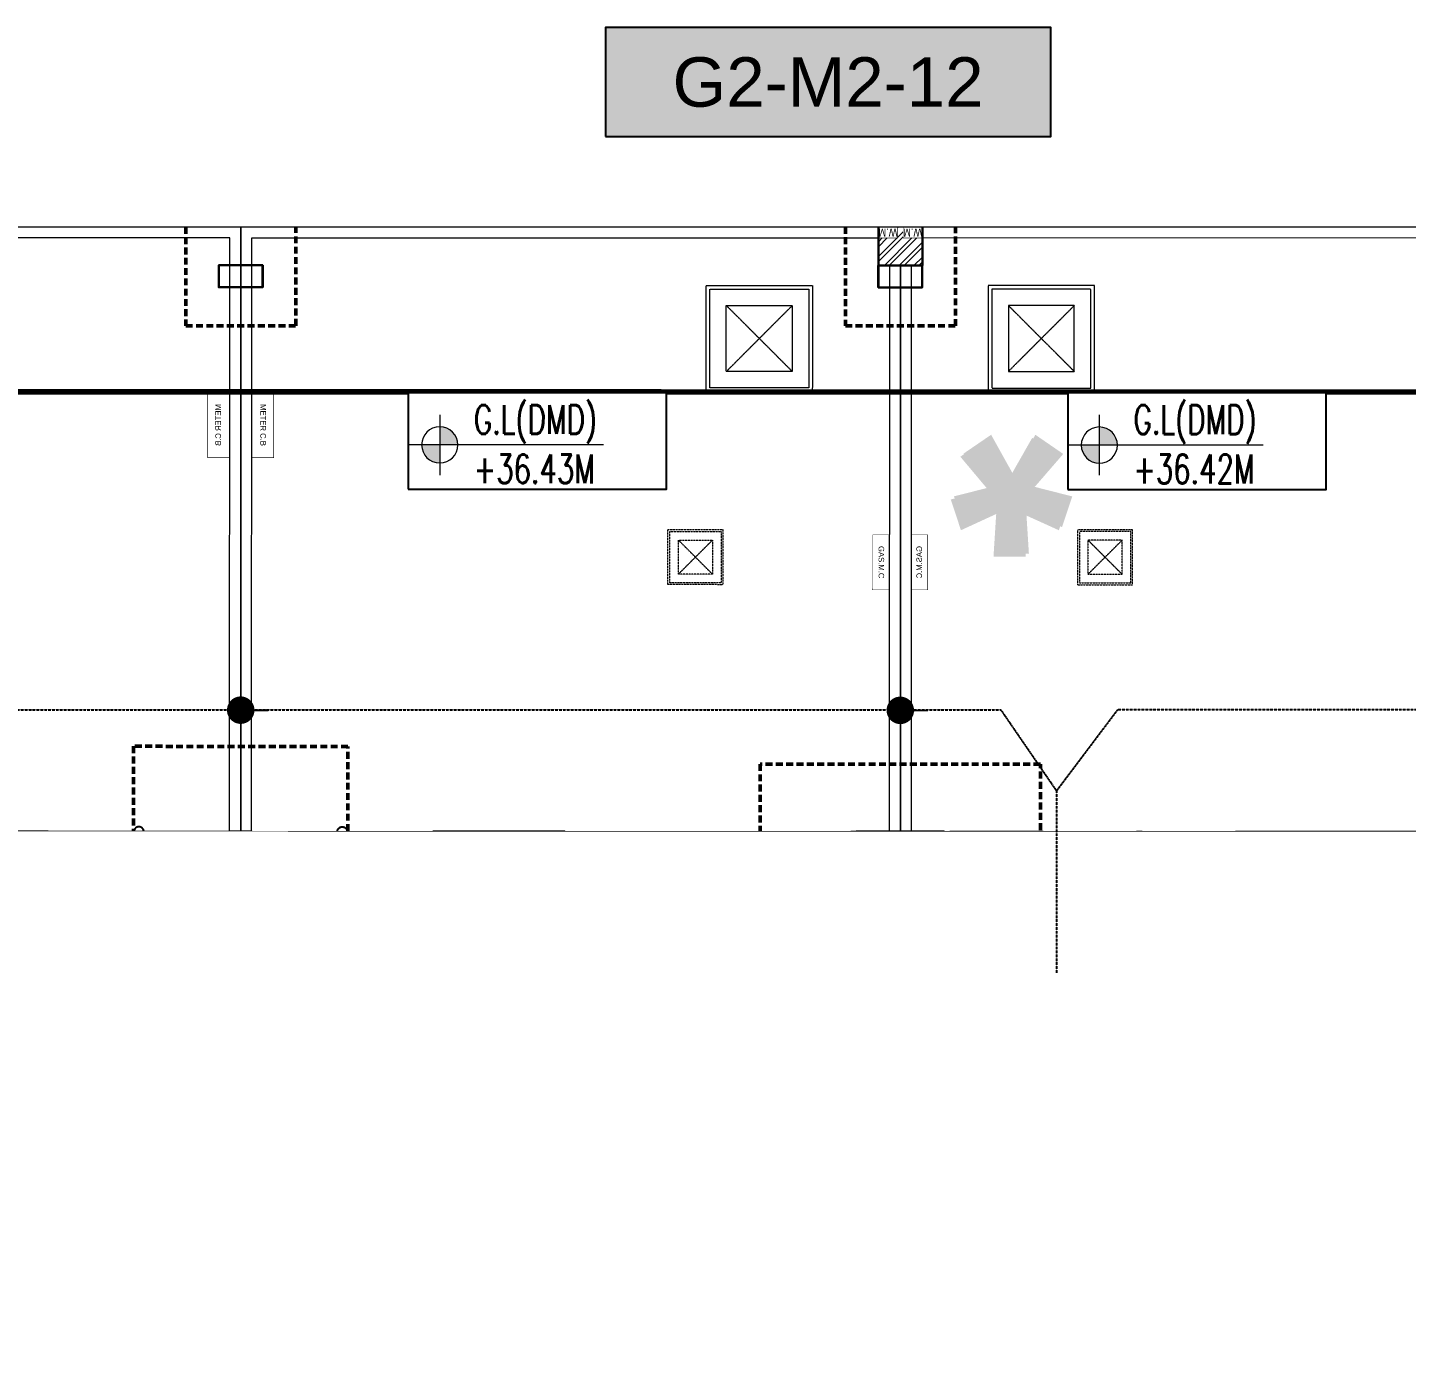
# Model space of a CAD drawing. Header units: centimetres. Extents: x -6122352 to 6876996, y -1694241 to 2592194.
# Drawn here: x 189850 to 202392, y -28466 to -16370 of the extents above; entities that cross this region are included whole.
import ezdxf
from ezdxf.enums import TextEntityAlignment as Align
from ezdxf.xclip import XClip

# ---------------------------------------------------------------- set-up
doc = ezdxf.new("R2010")
doc.units = ezdxf.units.CM
doc.header["$MEASUREMENT"] = 0
doc.header["$XCLIPFRAME"] = 2
for name, pattern in [('23585-XR-AR-END-SETTING OUT PLAN$0$HIDDEN', [0.375, 0.25, -0.125]), ('DASHED2', [0.375, 0.25, -0.125]), ('XR-AR-END-SETTING OUT PLAN$0$23261-XR-AR-SI-GF$0$HIDDEN', [0.375, 0.25, -0.125]), ('XR-AR-MID-SETTING OUT FOR MASTER$0$23585-XR-AR-MID-GROUND FLOOR$0$23261-XR-AR-SI-GF$0$HIDDEN', [0.375, 0.25, -0.125]), ('XR-AR-MID-SETTING OUT FOR MASTER$0$23585-XR-AR-MID-GROUND FLOOR$0$945-4P-1-101-GROUND FLOOR PLAN$0$XR-MIDDLE-GROUND FLOOR PLAN$0$HIDDEN', [9.524999999999999, 6.35, -3.175]), ('XR-AR-MID-SETTING OUT FOR MASTER$0$23585-XR-AR-MID-GROUND FLOOR$0$945-4P-1-101-GROUND FLOOR PLAN$0$XR-MIDDLE-GROUND FLOOR PLAN$0$HIDDEN2', [0.1875, 0.125, -0.0625])]:
    doc.linetypes.add(name, pattern=pattern)
doc.layers.add('08-Compound Wall-4', color=7, linetype='Continuous', lineweight=25, true_color=0xff4405)
for name, color, linetype, lineweight in [('23585-XR-AR-102-6P-GF$0$A-FLOR-XREF', 7, 'Continuous', 9), ('23585-XR-AR-DAMAC PLOT LIMITS$0$1-Mid units', 41, 'Continuous', 5), ('23585-XR-AR-END-SETTING OUT PLAN$0$A-FLOR-UNDR', 8, '23585-XR-AR-END-SETTING OUT PLAN$0$HIDDEN', 5), ('23585-XR-AR-MID-ANNO-GF$0$945-4P-1-101-GROUND FLOOR PLAN$0$XR-MIDDLE-GROUND FLOOR PLAN$0$XR-MIDDLE-GROUND FLOOR PLAN$0$-DR-RW', 6, 'Continuous', 5), ('23585-XR-AR-MID-ANNO-GF$0$945-4P-1-101-GROUND FLOOR PLAN$0$XR-MIDDLE-GROUND FLOOR PLAN$0$XR-MIDDLE-GROUND FLOOR PLAN$0$S-ANNO-TXT', 3, 'Continuous', 25), ('23585-XR-AR-WATER METER$0$A-WALL', 7, 'Continuous', 30), ('23585-XR-AR-WATER METER$0$A-WALL-PATT', 8, 'Continuous', 5), ('23585-XR-AR-WATER METER$0$XR-END-GROUND FLOOR PLAN$0$XR-END-GROUND FLOOR PLAN$0$A-FLOR-PATT_EXT', 8, 'Continuous', 5), ('23585-XR-AR-WATER METER$0$XR-END-GROUND FLOOR PLAN$0$XR-MIDDLE TYPE 2-GROUND FLOOR PLAN$0$XR-MIDDLE-GROUND FLOOR PLAN$0$-DR-RW', 6, 'Continuous', 5), ('23585-XR-AR-WATER METER$0$XR-END-GROUND FLOOR PLAN$0$XR-MIDDLE TYPE 2-GROUND FLOOR PLAN$0$XR-MIDDLE-GROUND FLOOR PLAN$0$S-ANNO-TXT', 3, 'Continuous', 25), ('@ Foundations', 4, 'DASHED2', 50), ('A-ANNO-TEXT', 3, 'Continuous', 25), ('XR-AR-MID-SETTING OUT FOR MASTER$0$23585-XR-AR-MID-GROUND FLOOR$0$$A-GLAZ-WNDO', 232, 'Continuous', 9), ('XR-AR-MID-SETTING OUT FOR MASTER$0$23585-XR-AR-MID-GROUND FLOOR$0$$A-WALL', 1, 'Continuous', 5), ('XR-AR-MID-SETTING OUT FOR MASTER$0$23585-XR-AR-MID-GROUND FLOOR$0$A-DOOR', 31, 'Continuous', 5), ('XR-AR-MID-SETTING OUT FOR MASTER$0$23585-XR-AR-MID-GROUND FLOOR$0$A-DOOR-FULL', 1, 'Continuous', 9), ('XR-AR-MID-SETTING OUT FOR MASTER$0$23585-XR-AR-MID-GROUND FLOOR$0$A-FLOR-OVHD', 9, 'XR-AR-MID-SETTING OUT FOR MASTER$0$23585-XR-AR-MID-GROUND FLOOR$0$23261-XR-AR-SI-GF$0$HIDDEN', 15), ('XR-AR-MID-SETTING OUT FOR MASTER$0$23585-XR-AR-MID-GROUND FLOOR$0$A-FLOR-PATT', 8, 'Continuous', 5), ('XR-AR-MID-SETTING OUT FOR MASTER$0$23585-XR-AR-MID-GROUND FLOOR$0$A-GLAZ-SILL', 8, 'Continuous', 5), ('XR-AR-MID-SETTING OUT FOR MASTER$0$23585-XR-AR-MID-GROUND FLOOR$0$A-GLAZ-WNDO', 232, 'Continuous', 9), ('XR-AR-MID-SETTING OUT FOR MASTER$0$23585-XR-AR-MID-GROUND FLOOR$0$A-WALL', 7, 'Continuous', 30), ('XR-AR-MID-SETTING OUT FOR MASTER$0$23585-XR-AR-MID-GROUND FLOOR$0$A-WALL-FNSH', 9, 'Continuous', 5), ('XR-AR-MID-SETTING OUT FOR MASTER$0$23585-XR-AR-MID-GROUND FLOOR$0$S-COLS', 51, 'Continuous', 40), ('XREF1$0$36-TAGLVL', 23, 'Continuous', 9)]:
    doc.layers.add(name, color=color, linetype=linetype, lineweight=lineweight)
for name, color, linetype in [('23585-XR-AR-BOUNDARY WALLS AND SETBACKS$0$setback', 7, 'XR-AR-END-SETTING OUT PLAN$0$23261-XR-AR-SI-GF$0$HIDDEN'), ('23585-XR-AR-MID-ANNO-GF$0$945-4P-1-101-GROUND FLOOR PLAN$0$XR-MIDDLE-GROUND FLOOR PLAN$0$XR-MIDDLE-GROUND FLOOR PLAN$0$-LPG-CABINET', 6, 'Continuous'), ('@MI-MEP', 7, 'Continuous'), ('@MI-REF LAYER', 7, 'Continuous'), ('B_TH_4', 7, 'Continuous'), ('PANEL-TAGS', 7, 'Continuous'), ('XR-AR-MID-SETTING OUT FOR MASTER$0$23585-XR-AR-MID-GROUND FLOOR$0$A-Flor-Strs', 1, 'Continuous'), ('XR-AR-MID-SETTING OUT FOR MASTER$0$23585-XR-AR-MID-GROUND FLOOR$0$GS-HATCH-FLOOR TILE', 251, 'Continuous'), ('XREF1$0$S-LEVELS', 2, 'Continuous'), ('XREF1$0$TYPICAL NEW PROFILE', 3, 'Continuous')]:
    doc.layers.add(name, color=color, linetype=linetype)
doc.styles.add('23585-XR-AR-MALDIVE-1$0$Arial', font='arialbd.ttf')
doc.styles.add('23585-XR-AR-MID-ANNO-GF$0$SDC-TEXT', font='arial.ttf')
doc.styles.add('23585-XR-AR-WATER METER$0$XR-END-GROUND FLOOR PLAN$0$XR-MIDDLE TYPE 2-GROUND FLOOR PLAN$0$XR-MIDDLE-GROUND FLOOR PLAN$0$Arial_1', font='arial.ttf', dxfattribs={"height": 0.00295059880239521})
doc.styles.add('Arial', font='arialbd.ttf')
doc.styles.add('PANELTAG_STYLE', font='arial.ttf')
doc.styles.add('XREF1$0$DLT_TEXT', font='romans.shx', dxfattribs={"width": 0.7})

# ---------------------------------------------------------------- blocks, each defined once
blk = doc.blocks.new('23585-XR-AR-BOUNDARY WALLS AND SETBACKS')
at = {"layer": '23585-XR-AR-BOUNDARY WALLS AND SETBACKS$0$setback', "ltscale": 40, "const_width": 0.05}
blk.add_lwpolyline([(496566.5175064926, 2769029.690835418), (496552.1402773515, 2769042.864586073), (496547.9178448582, 2769038.256346177), (496543.8642242033, 2769033.832523635), (496539.8108491079, 2769029.408750815), (496535.7574491076, 2769024.984950815), (496531.7040491079, 2769020.561150815), (496527.549074058, 2769016.02653201), (496541.9264526076, 2769002.852942238), (496546.0814402089, 2769007.387440306), (496550.1348017803, 2769011.811198366), (496554.1882017829, 2769016.234998366), (496558.2418515895, 2769020.658852724), (496562.2952017803, 2769025.082598366), (496566.5175064926, 2769029.690835418)], dxfattribs=at)
blk = doc.blocks.new('A$C9d9485f6')
at = {"layer": 'A-ANNO-TEXT', "rotation": 312.4881850805905}
blk.add_blockref('23585-XR-AR-BOUNDARY WALLS AND SETBACKS', (-2377088.534775567, -1504219.252137818), dxfattribs=at)
blk = doc.blocks.new('23585-XR-AR-DAMAC PLOT LIMITS')
at = {"layer": '23585-XR-AR-DAMAC PLOT LIMITS$0$1-Mid units', "color": 251, "true_color": 0x636466}
for points in [[(496556.4001000002, 2769014.2083), (496538.7049000002, 2769030.4221), (496542.7582999999, 2769034.845899999), (496560.4537000004, 2769018.632099999)], [(496552.3466999996, 2769009.784499999), (496534.6514999997, 2769025.998299999), (496538.7049000002, 2769030.4221), (496556.4001000002, 2769014.2083)], [(496548.2933, 2769005.3607), (496530.5981000001, 2769021.5745), (496534.6514999997, 2769025.998299999), (496552.3466999996, 2769009.784499999)]]:
    blk.add_lwpolyline(points, close=True, dxfattribs=at)
blk = doc.blocks.new('A$Cf093b529')
at = {"layer": 'A-ANNO-TEXT'}
blk.add_blockref('23585-XR-AR-DAMAC PLOT LIMITS', (-495391.9901121984, -2768603.441896566), dxfattribs=at)
blk = doc.blocks.new('XR-AR-MID-SETTING OUT FOR MASTER$0$23585-XR-AR-MID-GROUND FLOOR$0$945-4P-1-101-GROUND FLOOR PLAN$0$XR-MIDDLE-CAR PARK HATCH')
at = {"layer": 'XR-AR-MID-SETTING OUT FOR MASTER$0$23585-XR-AR-MID-GROUND FLOOR$0$A-FLOR-PATT'}
blk.add_lwpolyline([(9250.002853021142, 100.0129149327577), (9249.99679574091, 5500.000000009181), (15050.00005108526, 5502.664669244065), (15050.00005108526, 100.450321876061)], close=True, dxfattribs=at)
blk = doc.blocks.new('*U773')
for points in [[(91, -5.684341886080801e-14), (41, -5.684341886080801e-14), (41, 1021), (91, 1021)], [(0, 0), (38, -5.684341886080801e-14), (38, -50), (50, -50), (50, -122.2246979483663), (0, -122.2246979483663)], [(1100, 2.842170943040401e-14), (1062, -2.842170943040401e-14), (1062, -49.99999999999997), (1050, -49.99999999999997), (1050, -122.2246979483662), (1100, -122.2246979483662)]]:
    blk.add_lwpolyline(points, close=True)
at = {"color": 8, "linetype": 'XR-AR-MID-SETTING OUT FOR MASTER$0$23585-XR-AR-MID-GROUND FLOOR$0$945-4P-1-101-GROUND FLOOR PLAN$0$XR-MIDDLE-GROUND FLOOR PLAN$0$HIDDEN2'}
blk.add_arc((41, -5.684341886080801e-14), 1021, 1.594950045944486e-15, 90, dxfattribs=at)
at = {"layer": 'XR-AR-MID-SETTING OUT FOR MASTER$0$23585-XR-AR-MID-GROUND FLOOR$0$A-GLAZ-SILL', "linetype": 'XR-AR-MID-SETTING OUT FOR MASTER$0$23585-XR-AR-MID-GROUND FLOOR$0$945-4P-1-101-GROUND FLOOR PLAN$0$XR-MIDDLE-GROUND FLOOR PLAN$0$HIDDEN2', "ltscale": 3}
blk.add_lwpolyline([(0, 0), (1100, 0), (1100, -122.2246979483662), (0, -122.2246979483662)], close=True, dxfattribs=at)
blk = doc.blocks.new('*U27')
for points in [[(91, -5.684341886080801e-14), (41, -5.684341886080801e-14), (41, 1021), (91, 1021)], [(0, 0), (38, -5.684341886080801e-14), (38, -50), (50, -50), (50, -249.9999019090924), (0, -249.9999019090924)], [(1100, 2.842170943040401e-14), (1062, -2.842170943040401e-14), (1062, -49.99999999999997), (1050, -49.99999999999997), (1050, -249.9999019090924), (1100, -249.9999019090924)]]:
    blk.add_lwpolyline(points, close=True)
at = {"color": 8, "linetype": 'XR-AR-MID-SETTING OUT FOR MASTER$0$23585-XR-AR-MID-GROUND FLOOR$0$945-4P-1-101-GROUND FLOOR PLAN$0$XR-MIDDLE-GROUND FLOOR PLAN$0$HIDDEN2'}
blk.add_arc((41, -5.684341886080801e-14), 1021, 1.594950045944486e-15, 90, dxfattribs=at)
at = {"layer": 'XR-AR-MID-SETTING OUT FOR MASTER$0$23585-XR-AR-MID-GROUND FLOOR$0$A-GLAZ-SILL', "linetype": 'XR-AR-MID-SETTING OUT FOR MASTER$0$23585-XR-AR-MID-GROUND FLOOR$0$945-4P-1-101-GROUND FLOOR PLAN$0$XR-MIDDLE-GROUND FLOOR PLAN$0$HIDDEN2', "ltscale": 3}
blk.add_lwpolyline([(0, 0), (1100, 0), (1100, -249.9999019090924), (0, -249.9999019090924)], close=True, dxfattribs=at)
blk = doc.blocks.new('XR-AR-MID-SETTING OUT FOR MASTER$0$23585-XR-AR-MID-GROUND FLOOR$0$945-4P-1-101-GROUND FLOOR PLAN$0$XR-MIDDLE-GROUND FLOOR PLAN$0$A$C70344426')
at = {"layer": 'XR-AR-MID-SETTING OUT FOR MASTER$0$23585-XR-AR-MID-GROUND FLOOR$0$A-GLAZ-SILL'}
blk.add_line((0.2499999770719823, 2.649999396845162), (0.2499999770722034, -6.03154830969288e-07), dxfattribs=at)
at = {"layer": 'XR-AR-MID-SETTING OUT FOR MASTER$0$23585-XR-AR-MID-GROUND FLOOR$0$A-GLAZ-WNDO'}
for p, q in [((-2.292779743839901e-08, 2.649999396845162), (-2.292779743839901e-08, 2.599999396845165)), ((-2.292779743839901e-08, 2.649999396845162), (0.2499999770719823, 2.649999396845162)), ((0.14999997707221, 2.599999396845165), (0.14999997707221, 2.649999396845162)), ((-2.292779743839901e-08, 2.599999396845165), (0.14999997707221, 2.599999396845165)), ((0.14999997707221, 2.599999396845165), (0.1499999770722091, -6.031548327456449e-07)), ((-2.29277832275443e-08, 1.799999396845166), (-2.29277832275443e-08, 1.749999396845167)), ((0.14999997707221, 1.799999396845166), (-2.29277832275443e-08, 1.799999396845166)), ((0.14999997707221, 1.749999396845167), (0.14999997707221, 1.799999396845166)), ((-2.29277832275443e-08, 1.749999396845167), (0.14999997707221, 1.749999396845167)), ((-2.29277832275443e-08, 0.8999993968451641), (-2.292778233936588e-08, 0.8499993968451669)), ((0.14999997707221, 0.8999993968451641), (-2.29277832275443e-08, 0.8999993968451641)), ((0.14999997707221, 0.8499993968451669), (0.14999997707221, 0.8999993968451641)), ((-2.292778233936588e-08, 0.8499993968451669), (0.14999997707221, 0.8499993968451669)), ((-2.292778233936588e-08, 0.8499993968451669), (-2.292778233936588e-08, 0.04999939684516619)), ((0.1499999770722091, 0.04999939684516619), (-2.292778233936588e-08, 0.04999939684516619)), ((-2.29278782626352e-08, -6.031548451801427e-07), (-2.29278782626352e-08, 0.04999939684515198)), ((0.1499999770722091, -6.03154830969288e-07), (0.1499999770722091, 0.04999939684516619)), ((0.2499999770722034, -6.03154830969288e-07), (-2.292778233936588e-08, -6.03154830969288e-07))]:
    blk.add_line(p, q, dxfattribs=at)
blk.add_lwpolyline([(0.04999997707220061, 1.799999396845166), (0.04999997707219972, 2.599999396845165), (-2.292779743839901e-08, 2.599999396845165), (-2.292779566204217e-08, 0.8999993968451641), (0.0499999770722015, 0.8999993968451641), (0.04999997707220061, 1.749999396845167)], dxfattribs=at)
blk.add_lwpolyline([(-2.292779566204217e-08, 0.8499993968451669), (-2.292779655022059e-08, 0.04999939684516619), (0.04999997707220061, 0.04999939684516619), (0.0499999770722015, 0.8499993968451669)], close=True, dxfattribs=at)
blk = doc.blocks.new('*U28')
for points in [[(0, 69.99999979828543), (38, 69.99999979828549), (38, 119.9999997982854), (50, 119.9999997982854), (50, 179.9999998655237), (0, 179.9999998655237)], [(1100, 69.9999997982854), (1062, 69.99999979828546), (1062, 119.9999997982854), (1050, 119.9999997982854), (1050, 179.9999998655236), (1100, 179.9999998655236)], [(91, 69.99999979828549), (41, 69.99999979828549), (41, -951.0000002017147), (91, -951.0000002017147)]]:
    blk.add_lwpolyline(points, close=True)
at = {"color": 8, "linetype": 'XR-AR-MID-SETTING OUT FOR MASTER$0$23585-XR-AR-MID-GROUND FLOOR$0$945-4P-1-101-GROUND FLOOR PLAN$0$XR-MIDDLE-GROUND FLOOR PLAN$0$HIDDEN2'}
blk.add_arc((41, 69.99999979828549), 1021, 270, 0, dxfattribs=at)
at = {"layer": 'XR-AR-MID-SETTING OUT FOR MASTER$0$23585-XR-AR-MID-GROUND FLOOR$0$A-GLAZ-SILL', "linetype": 'XR-AR-MID-SETTING OUT FOR MASTER$0$23585-XR-AR-MID-GROUND FLOOR$0$945-4P-1-101-GROUND FLOOR PLAN$0$XR-MIDDLE-GROUND FLOOR PLAN$0$HIDDEN2', "ltscale": 3}
blk.add_lwpolyline([(0, 69.99999979828543), (1100, 69.99999979828543), (1100, 179.9999998655236), (0, 179.9999998655236)], close=True, dxfattribs=at)
blk = doc.blocks.new('XR-AR-MID-SETTING OUT FOR MASTER$0$23585-XR-AR-MID-GROUND FLOOR$0$945-4P-1-101-GROUND FLOOR PLAN$0$XR-MIDDLE-GROUND FLOOR PLAN$0$A$C2DB306E2')
at = {"layer": 'XR-AR-MID-SETTING OUT FOR MASTER$0$23585-XR-AR-MID-GROUND FLOOR$0$A-DOOR-FULL'}
for p, q in [((0.1500002073711251, 1.24999990754791), (0.05000020737113076, 1.24999990754791)), ((0.05000020737113076, 1.24999990754791), (0.05000020737113076, 1.199999907547909)), ((0.05000020737113076, 1.199999907547909), (0.1500002073711251, 1.199999907547909)), ((0.1500002073711251, 1.199999907547909), (0.1500002073711251, 1.24999990754791)), ((2.073711318217875e-07, 0.7999999075479082), (2.073711318217875e-07, -9.245209264818754e-08)), ((2.073711318217875e-07, 0.7999999075479082), (0.04000020737113097, 0.7999999075479082)), ((0.04000020737113097, 0.7999999075479082), (0.04000020737113452, -9.245209264818754e-08)), ((0.05000020737113253, 0.3499999075479089), (0.05000020737113253, 0.3999999075479096)), ((0.05000020737113253, 0.3999999075479096), (0.1500002073711322, 0.399999907547908)), ((0.1500002073711322, 0.399999907547908), (0.1500002073711322, 0.3499999075479073)), ((0.1500002073711322, 0.3499999075479073), (0.05000020737113253, 0.3499999075479089)), ((2.073711318217875e-07, -9.245209264818754e-08), (0.04000020737113452, -9.245209264818754e-08))]:
    blk.add_line(p, q, dxfattribs=at)
at = {"layer": 'XR-AR-MID-SETTING OUT FOR MASTER$0$23585-XR-AR-MID-GROUND FLOOR$0$A-GLAZ-SILL', "linetype": 'XR-AR-MID-SETTING OUT FOR MASTER$0$23585-XR-AR-MID-GROUND FLOOR$0$945-4P-1-101-GROUND FLOOR PLAN$0$XR-MIDDLE-GROUND FLOOR PLAN$0$HIDDEN2', "ltscale": 3}
for p, q in [((0.05000020737113076, 1.199999907547909), (0.05000020737113431, 0.399999907547908)), ((0.1500002073711251, 1.199999907547909), (0.1500002073711304, 0.3999999075479083))]:
    blk.add_line(p, q, dxfattribs=at)
blk = doc.blocks.new('XR-AR-MID-SETTING OUT FOR MASTER$0$23585-XR-AR-MID-GROUND FLOOR$0$945-4P-1-101-GROUND FLOOR PLAN$0$XR-MIDDLE-GROUND FLOOR PLAN$0$WRFWF')
at = {"layer": 'XR-AR-MID-SETTING OUT FOR MASTER$0$23585-XR-AR-MID-GROUND FLOOR$0$A-FLOR-OVHD', "linetype": 'XR-AR-MID-SETTING OUT FOR MASTER$0$23585-XR-AR-MID-GROUND FLOOR$0$945-4P-1-101-GROUND FLOOR PLAN$0$XR-MIDDLE-GROUND FLOOR PLAN$0$HIDDEN', "ltscale": 0.1}
for p, q in [((9250.00889430586, 14089.9999996908), (9250.008894346622, 9909.449274283641)), ((10350.00889432596, 14089.44927426482), (9250.008894305867, 14089.44927426484)), ((10350.00889432159, 13809.44927426483), (9250.008894308598, 13809.44927426484)), ((10350.00889431722, 13529.44927426483), (9250.008894311328, 13529.44927426484)), ((10350.00889431286, 13249.44927426483), (9250.008894314058, 13249.44927426484)), ((10350.00889431286, 12969.44927426484), (9250.008894314054, 12969.44927426485)), ((10350.00889431285, 12689.44927426484), (9250.00889431405, 12689.44927426486)), ((10350.00889431285, 12409.44927426485), (9250.008894314047, 12409.44927426486)), ((10350.00889431284, 12129.44927426485), (9250.008894314044, 12129.44927426487)), ((10350.00889431284, 11849.44927426486), (9250.00889431404, 11849.44927426487)), ((10350.00889431284, 11569.44927426486), (9250.008894314036, 11569.44927426488)), ((10350.00889431283, 11289.44927426487), (9250.00889431403, 11289.44927426488)), ((10350.00889431283, 11009.44927426487), (9250.008894314027, 11009.44927426489)), ((10350.00889432794, 11009.4492742833), (10350.00889432794, 9909.449274272882)), ((10350.00889432794, 9909.449274272882), (9250.008894346622, 9909.449274283641))]:
    blk.add_line(p, q, dxfattribs=at)
blk.add_lwpolyline([(10350.00889430916, 14369.99999969173), (10350.00889431698, 11009.4492742833)], dxfattribs=at)
blk = doc.blocks.new('*U26')
at = {"color": 0, "linetype": 'ByBlock'}
blk.add_line((0, 300.373844656252), (0, 0), dxfattribs=at)
at = {"color": 0, "linetype": 'ByBlock', "const_width": 15.00000006679886}
blk.add_lwpolyline([(194.8557167125982, 187.8738441410269), (0, 300.373844656252), (-194.8557167125982, 187.8738441410269)], dxfattribs=at)
blk.add_circle((0, 0), 45.00000020605512)
blk = doc.blocks.new('XR-AR-MID-SETTING OUT FOR MASTER$0$23585-XR-AR-MID-GROUND FLOOR$0$A$C08698786')
at = {"layer": 'XR-AR-MID-SETTING OUT FOR MASTER$0$23585-XR-AR-MID-GROUND FLOOR$0$S-COLS', "color": 252, "lineweight": 30}
for points in [[(5900.001027584076, 11147.2902572155), (5900.001027584076, 9747.290257692337), (6100.001027584076, 9747.290257453918), (6100.001027584076, 11147.29025769234)], [(-100.029412984848, 9156.81441116333), (-100.029412984848, 7756.814410686493), (99.97058701515198, 7756.81441116333), (99.97058701515198, 9156.814410686493)], [(-99.99135446548462, 6699.998335123062), (-99.99135446548462, 5499.998335123062), (100.0086455345154, 5499.998334884644), (100.0086455345154, 6699.998334646225)], [(5900.001601219177, 6500), (5900.001601219177, 5499.999999523163), (6100.001601219177, 5500), (6100.001601219177, 6499.999999523163)], [(-200.1009931564331, 549.9997375011444), (199.8990068435669, 549.9997372627258), (199.8990068435669, 349.999737739563), (-200.1009931564331, 349.9997375011444)], [(5799.899006843567, 549.9997372627258), (6199.899006605148, 549.9997370243073), (6199.899006843567, 349.9997375011444), (5799.899006843567, 349.9997372627258)]]:
    blk.add_lwpolyline(points, close=True, dxfattribs=at)
blk = doc.blocks.new('23585-XR-AR-END-SETTING OUT PLAN$0$MH-800')
at = {"ltscale": 5}
for p, q in [((-294.2866479934596, -650.7456844130211), (305.7133520064239, -50.74568441302017)), ((-294.2866479934596, -50.74568441302108), (305.7133520064239, -650.7456844130202))]:
    blk.add_line(p, q, dxfattribs=at)
for points in [[(-476.9225677270265, 131.8902353205449), (-476.9225677270265, -833.381604146587), (488.3492717399907, -833.381604146588), (488.3492717399907, 131.8902353205449)], [(-444.2866479934597, 99.25431558697892), (-444.2866479934596, -800.7456844130211), (455.7133520064239, -800.7456844130202), (455.7133520064241, 99.2543155869771)], [(-294.2866479934596, -50.74568441302108), (-294.2866479934596, -650.7456844130211), (305.7133520064239, -650.7456844130202), (305.7133520064239, -50.74568441302017)]]:
    blk.add_lwpolyline(points, close=True, dxfattribs=at)
blk = doc.blocks.new('XR-AR-MID-SETTING OUT FOR MASTER')
at = {"layer": '23585-XR-AR-MID-ANNO-GF$0$945-4P-1-101-GROUND FLOOR PLAN$0$XR-MIDDLE-GROUND FLOOR PLAN$0$XR-MIDDLE-GROUND FLOOR PLAN$0$-DR-RW', "ltscale": 100, "const_width": 5}
blk.add_lwpolyline([(5900.05176121055, 1500.450321767838), (5700.05176121055, 1500.450321767838), (5700.05176121055, 2100.450321767838), (5900.05176121055, 2100.450321767838)], close=True, dxfattribs=at)
at = {"layer": '23585-XR-AR-MID-ANNO-GF$0$945-4P-1-101-GROUND FLOOR PLAN$0$XR-MIDDLE-GROUND FLOOR PLAN$0$XR-MIDDLE-GROUND FLOOR PLAN$0$-LPG-CABINET', "ltscale": 100, "const_width": 5}
blk.add_lwpolyline([(250.0585004000168, 3300.452212361579), (250.0585004000168, 2800.452212361579), (100.0585004000168, 2800.452212361579), (100.0585004000168, 3300.452212361579)], close=True, dxfattribs=at)
at = {"layer": 'XR-AR-MID-SETTING OUT FOR MASTER$0$23585-XR-AR-MID-GROUND FLOOR$0$A-Flor-Strs', "color": 8}
for p, q in [((5900.008223325014, 5802.664086818695), (4249.995741575956, 5802.666512012482)), ((5900.008222848177, 5502.664668560028), (4249.999916404486, 5502.666511535645))]:
    blk.add_line(p, q, dxfattribs=at)
at = {"layer": 'XR-AR-MID-SETTING OUT FOR MASTER$0$23585-XR-AR-MID-GROUND FLOOR$0$A-WALL', "color": 8}
for points in [[(99.99999931454659, 19472.65428209305), (-99.99999925494194, 19472.65428256989), (-99.998236566782, 5500.00000667572), (100.0017631351948, 5500.000006198883), (99.9995484650135, 8850.141927242279), (1100.048611491919, 8850.10940027237), (1100.048611015081, 8950.109399795532), (100.03925588727, 8950.072475910187), (100.0088088810444, 10949.9982419014), (2099.951952844858, 10949.99824142456), (2099.998660355806, 9950.143901348114), (2199.988806992769, 9950.143900871277), (2200.057162195444, 11149.97698402405), (2100.075846284628, 11149.97698354721), (2100.039519578218, 11049.97698402405), (100.0088088810444, 11049.99824142456)], [(5899.999999791384, 19472.65428161621), (6099.999999731779, 19472.65428209305), (6100.001724034548, 5500.167464256287), (5900.001724511385, 5500.167624473572), (5900.00086197257, 14852.65960931778), (5500.076263397932, 14852.66031265259), (5500.0762629807, 14952.66031169891), (5900.000431150198, 14952.65961027145)], [(4249.99788531661, 5499.997992992401), (3049.999798089266, 5499.998546600342), (3049.999915927649, 5749.998607635498), (4000.1953599751, 5749.998309612274), (4000.194991916418, 8849.999089241028), (3300.031373769045, 8849.999089241028), (3300.03137382865, 8950.028236865997), (3399.980282574892, 8950.188519954681), (3400.07691988349, 9927.598960876465), (3649.996516317129, 9927.59895992279), (3650.010299950838, 9100.016639709473), (4249.999546438456, 9099.986570835114)], [(2100.104106515646, 8950.142809391022), (2099.943570882082, 9050.155592918396), (2199.988806694746, 9050.153767585754), (2199.989685982466, 8950.146322250366), (2300.031373292208, 8950.151598453522), (2300.031373888254, 8850.08178806305), (2000.048611432314, 8850.14280796051), (2000.048610955477, 8950.14280796051)], [(99.9999164044857, 5750.000005722046), (399.9999158680439, 5750.00000667572), (399.9998005926609, 5499.999855995178), (99.99991658329964, 5500.000007152557)]]:
    blk.add_lwpolyline(points, close=True, dxfattribs=at)
at = {"layer": 'XR-AR-MID-SETTING OUT FOR MASTER$0$23585-XR-AR-MID-GROUND FLOOR$0$A-WALL-FNSH', "color": 8}
for points in [[(2080.02239587903, 10929.99824142456), (119.995479375124, 10929.99824142456), (119.9793129861355, 8972.785739421844), (1100.04861047864, 8972.787498474121), (1100.048610597849, 8952.787498474121)], [(2099.966006189585, 9949.988984107971), (2079.984055787325, 9949.990225315094), (2080.02239587903, 10929.99824142456)]]:
    blk.add_lwpolyline(points, dxfattribs=at)
at = {"layer": '08-Compound Wall-4', "ltscale": 100}
blk.add_blockref('XR-AR-MID-SETTING OUT FOR MASTER$0$23585-XR-AR-MID-GROUND FLOOR$0$945-4P-1-101-GROUND FLOOR PLAN$0$XR-MIDDLE-CAR PARK HATCH', (-9150.000085264444, 0.1875896453857422), dxfattribs=at)
at = {"layer": '23585-XR-AR-END-SETTING OUT PLAN$0$A-FLOR-UNDR', "color": 8, "ltscale": 100, "xscale": -0.5182770836547854, "yscale": 0.5182770836547854, "zscale": 0.5182770836547854, "rotation": 270.0000009865863}
blk.add_blockref('23585-XR-AR-END-SETTING OUT PLAN$0$MH-800', (2044.600959901667, 3001.106258045715, -0.002995261741824737), dxfattribs=at)
at = {"layer": '23585-XR-AR-END-SETTING OUT PLAN$0$A-FLOR-UNDR', "color": 8, "ltscale": 100, "xscale": -1, "rotation": 270.0000009865863}
blk.add_blockref('23585-XR-AR-END-SETTING OUT PLAN$0$MH-800', (1633.529236924, 1009.498782204852), dxfattribs=at)
at = {"layer": 'XR-AR-MID-SETTING OUT FOR MASTER$0$23585-XR-AR-MID-GROUND FLOOR$0$$A-GLAZ-WNDO', "color": 8, "xscale": -1000.000000000001, "yscale": 1000.000000000001, "zscale": 1000.000000000001, "rotation": 270}
blk.add_blockref('XR-AR-MID-SETTING OUT FOR MASTER$0$23585-XR-AR-MID-GROUND FLOOR$0$945-4P-1-101-GROUND FLOOR PLAN$0$XR-MIDDLE-GROUND FLOOR PLAN$0$A$C70344426', (400.0005185902119, 5499.999113082886), dxfattribs=at)
at = {"layer": 'XR-AR-MID-SETTING OUT FOR MASTER$0$23585-XR-AR-MID-GROUND FLOOR$0$$A-WALL', "color": 8}
blk.add_blockref('XR-AR-MID-SETTING OUT FOR MASTER$0$23585-XR-AR-MID-GROUND FLOOR$0$945-4P-1-101-GROUND FLOOR PLAN$0$XR-MIDDLE-GROUND FLOOR PLAN$0$WRFWF', (-9150.000085562468, -796.7907695770264), dxfattribs=at)
at = {"layer": 'XR-AR-MID-SETTING OUT FOR MASTER$0$23585-XR-AR-MID-GROUND FLOOR$0$A-DOOR', "color": 8, "xscale": -1000.000000000001, "yscale": 1000.000000000001, "zscale": 1000.000000000001, "rotation": 270}
blk.add_blockref('XR-AR-MID-SETTING OUT FOR MASTER$0$23585-XR-AR-MID-GROUND FLOOR$0$945-4P-1-101-GROUND FLOOR PLAN$0$XR-MIDDLE-GROUND FLOOR PLAN$0$A$C2DB306E2', (750.048703700304, 8800.109192848206), dxfattribs=at)
at = {"layer": 'XR-AR-MID-SETTING OUT FOR MASTER$0$23585-XR-AR-MID-GROUND FLOOR$0$A-DOOR-FULL', "color": 8, "rotation": 90}
blk.add_blockref('*U27', (3399.986430436373, 9927.598960399628), dxfattribs=at)
at = {"layer": 'XR-AR-MID-SETTING OUT FOR MASTER$0$23585-XR-AR-MID-GROUND FLOOR$0$A-DOOR-FULL', "color": 8, "xscale": 0.8181820445283869, "yscale": 0.8181820445283869, "zscale": 0.8181820445283869, "rotation": 90}
blk.add_blockref('*U773', (2099.986753255129, 9050.14365196228), dxfattribs=at)
at = {"layer": 'XR-AR-MID-SETTING OUT FOR MASTER$0$23585-XR-AR-MID-GROUND FLOOR$0$A-DOOR-FULL', "color": 8, "xscale": -0.909090909090913, "yscale": 0.909090909090913, "zscale": 0.909090909090913}
blk.add_blockref('*U28', (3300.031373530626, 8786.391873836517), dxfattribs=at)
at = {"layer": 'XR-AR-MID-SETTING OUT FOR MASTER$0$23585-XR-AR-MID-GROUND FLOOR$0$A-Flor-Strs', "color": 8}
blk.add_blockref('*U26', (5075.001124709845, 5502.291454792023), dxfattribs=at)
at = {"layer": 'XR-AR-MID-SETTING OUT FOR MASTER$0$23585-XR-AR-MID-GROUND FLOOR$0$GS-HATCH-FLOOR TILE', "color": 8}
blk.add_blockref('XR-AR-MID-SETTING OUT FOR MASTER$0$23585-XR-AR-MID-GROUND FLOOR$0$A$C08698786', (-1.490116119384766e-07, 0), dxfattribs=at)
at = {"layer": '23585-XR-AR-MID-ANNO-GF$0$945-4P-1-101-GROUND FLOOR PLAN$0$XR-MIDDLE-GROUND FLOOR PLAN$0$XR-MIDDLE-GROUND FLOOR PLAN$0$S-ANNO-TXT', "color": 3, "style": '23585-XR-AR-MID-ANNO-GF$0$SDC-TEXT'}
for s, p in [('GAS.M.C', (172.1149954927678, 3050.039734449925)), ('METER C.B', (5795.544322382313, 1802.866097628541))]:
    blk.add_text(s, height=50, rotation=90, dxfattribs=at).set_placement(p, align=Align.MIDDLE)
blk = doc.blocks.new('MID UNIT')
at = {"xscale": 0.001, "yscale": 0.001, "zscale": 0.001}
blk.add_blockref('XR-AR-MID-SETTING OUT FOR MASTER', (0, 0), dxfattribs=at)
blk = doc.blocks.new('TH_4')
at = {"xscale": -1}
for p in [(495814.3053798475, 2769130.514097063), (495826.3053798475, 2769130.514097063)]:
    blk.add_blockref('MID UNIT', p, dxfattribs=at)
blk.add_blockref('MID UNIT', (495814.3053798428, 2769130.514097063))
at = {"insert": (495813.3053798291, 2769133.514097048), "char_height": 2, "attachment_point": 2, "style": 'Arial'}
blk.add_mtext('\\pxqc;*', dxfattribs=at)
blk = doc.blocks.new('A$C780da55d')
at = {"insert": (18.62198783661006, 2.621866757515818), "char_height": 2, "attachment_point": 2, "style": '23585-XR-AR-MALDIVE-1$0$Arial'}
blk.add_mtext('\\pxqc;*', dxfattribs=at)
at = {"layer": 'B_TH_4', "xscale": 1.000039159572381, "yscale": 1.000039159572381, "zscale": 1.000039159572381}
blk.add_blockref('TH_4', (-495814.0704651335, -2769239.302089663), dxfattribs=at)
blk = doc.blocks.new('23585-XR-AR-WATER METER')
blk.add_wipeout([(-200.00083404560428, 0.45032184000598363), (199.99916595409016, 0.45032184000598363), (199.99374185594934, 350.2358142019075), (-200.0062581437451, 350.2358142019075)])
at = {"layer": '23585-XR-AR-WATER METER$0$A-WALL-PATT'}
h = blk.add_hatch(dxfattribs=at)
h.set_pattern_fill('ANSI32', color=252, scale=10)
h.set_pattern_definition([(44.99999999999999, (-9150.002121202524, -3.605964593589306e-08), (-67.3519209080187, 67.3519209080187), []), (44.99999999999999, (-9105.100821202523, -3.605964593589306e-08), (-67.3519209080187, 67.3519209080187), [])])
h.paths.add_polyline_path([(-200.000834057435, 350.2358142078083), (-200.0008340456043, 99.99997110869299), (-25.08044399994833, 99.9999705669834), (-25.08044400054496, -2.657325239852071e-07), (24.99742407832673, 0.4503218400059268), (24.99742407832673, 100.4503218400059), (199.9991659493535, 100.4503218483005), (199.999165942274, 350.2358141960067)])
at = {"layer": '23585-XR-AR-WATER METER$0$A-WALL'}
blk.add_lwpolyline([(-200.0008340456043, 0.4503218400059268), (199.9991659540901, 0.4503218400059268), (199.9937418559493, 350.2358142019075), (-200.0062581437451, 350.2358142019075)], close=True, dxfattribs=at)
at = {"layer": '23585-XR-AR-WATER METER$0$XR-END-GROUND FLOOR PLAN$0$XR-END-GROUND FLOOR PLAN$0$A-FLOR-PATT_EXT'}
blk.add_line((100.0021185953301, 0), (-100.0021185953301, 0), dxfattribs=at)
at = {"layer": '23585-XR-AR-WATER METER$0$XR-END-GROUND FLOOR PLAN$0$XR-MIDDLE TYPE 2-GROUND FLOOR PLAN$0$XR-MIDDLE-GROUND FLOOR PLAN$0$-DR-RW', "ltscale": 100, "const_width": 5}
for points in [[(-200.0008340753848, -1.630542101338506e-07), (-200.0008340747809, 99.9999712113713), (-25.0804440291322, 99.9999712113713), (-25.08044402972882, -1.630542101338506e-07)], [(24.99742404915014, -6.913469405844808e-07), (24.99742404974677, 99.99997068307857), (199.9178140954027, 99.99997068307857), (199.9178140947988, -6.913469405844808e-07)]]:
    blk.add_lwpolyline(points, close=True, dxfattribs=at)
at = {"layer": '23585-XR-AR-WATER METER$0$XR-END-GROUND FLOOR PLAN$0$XR-MIDDLE TYPE 2-GROUND FLOOR PLAN$0$XR-MIDDLE-GROUND FLOOR PLAN$0$S-ANNO-TXT', "style": '23585-XR-AR-WATER METER$0$XR-END-GROUND FLOOR PLAN$0$XR-MIDDLE TYPE 2-GROUND FLOOR PLAN$0$XR-MIDDLE-GROUND FLOOR PLAN$0$Arial_1', "width": 0.8}
for p in [(-112.1458292370589, 52.01606430610263), (112.8524288874687, 52.0160637778099)]:
    blk.add_text('W.M', height=75, dxfattribs=at).set_placement(p, align=Align.MIDDLE)
blk = doc.blocks.new('23585-XR-AR-MALDIVE-2$0$TH_4')
blk.add_blockref('A$C780da55d', (495794.655359471, 2769130.864096801))
at = {"layer": '@ Foundations', "linetype": 'DASHED2', "ltscale": 0.25}
for points in [[(495819.1304292943, 2769139.687015211), (495821.4804292943, 2769139.687015211), (495821.4804292943, 2769142.637015211), (495819.1304292943, 2769142.637015211)], [(495813.0304292943, 2769135.399929025), (495815.5804292943, 2769135.399929025), (495815.5804292943, 2769140.499929024), (495813.0304292943, 2769140.499929024)], [(495819.3304292943, 2769135.239815211), (495821.2804292943, 2769135.239815211), (495821.2804292943, 2769137.789815211), (495819.3304292943, 2769137.789815211)]]:
    blk.add_lwpolyline(points, close=True, dxfattribs=at)
at = {"layer": '@ Foundations', "linetype": 'DASHED2', "ltscale": 0.25, "elevation": -5.795124248494133e-09}
blk.add_lwpolyline([(495820.8061370627, 2769131.41405448), (495819.805326706, 2769131.41405448), (495819.8049481167, 2769130.51405448), (495820.8057584733, 2769130.51405448)], close=True, dxfattribs=at)
at = {"layer": '23585-XR-AR-102-6P-GF$0$A-FLOR-XREF', "xscale": 0.001, "yscale": 0.001, "zscale": 0.001}
blk.add_blockref('23585-XR-AR-WATER METER', (495814.3056870353, 2769130.514051319), dxfattribs=at)
at = {"layer": '@ Foundations', "linetype": 'DASHED2', "ltscale": 0.25, "elevation": -5.795124248494133e-09}
blk.add_lwpolyline([(495814.8061370627, 2769131.41405448), (495813.805326706, 2769131.41405448), (495813.8049481167, 2769130.51405448), (495814.8057584733, 2769130.51405448)], close=True, dxfattribs=at)
blk = doc.blocks.new('A$C13dde150')
at = {"color": 1, "true_color": 0xeb0000, "const_width": 0.009999999999999998}
blk.add_lwpolyline([(33.15021809656173, 0.0001124746631830931), (27.15021326486021, 7.498334161937237e-05), (21.15020843036473, 3.749155439436436e-05), (15.15020359819755, 2.328306436538696e-10), (9.150063649751246, 0.0001099668443202972), (0.0001499662175774574, 9.116600267589092e-05), (4.656612873077393e-10, 24.00011049862951), (9.150061142165214, 24.0002644143533), (15.15006597619504, 24.00030190637335), (21.15020592324436, 24.00019193836488), (27.15021075727418, 24.0002294301521), (33.15021558944136, 24.00026692147367), (42.29998181248084, 24.00015060743317), (42.3001317800954, 0.000131275737658143)], close=True, dxfattribs=at)
blk = doc.blocks.new('XREF1$0$LVL  ATTR')
at = {"color": 7}
blk.add_wipeout([(-0.33727806633866564, 0.38352486299273547), (1.8973092599409713, 0.38352486299273547), (1.8973092599409713, -0.45047952129880775), (-0.33727806633866564, -0.4504795212988073)], dxfattribs=at)
at = {"layer": 'XREF1$0$36-TAGLVL', "extrusion": (-4.888139810645865e-07, 1.406522031717416e-17, 0.9999999999998805)}
h = blk.add_hatch(color=252, dxfattribs=at)
h.paths.add_polyline_path([(-0.06536514837319736, 0.1562500046566129, 0.4142135623730951), (-0.2216151483731973, 4.656612873077392e-09), (-0.06536514837319736, 4.656612873077392e-09)])
h.paths.add_polyline_path([(0.09088485162680264, 4.656612873077392e-09), (-0.06536514837319736, 4.656612873077392e-09), (-0.06536514837319736, -0.1562499953433871, 0.4142135623730951)])
at = {"layer": 'XREF1$0$36-TAGLVL', "extrusion": (-4.888139810645865e-07, 1.406522031717408e-17, 0.9999999999998805)}
for p, q in [((-0.06536515014719235, -0.2604166821887048), (-0.06536515014719235, 0.2604166511446238)), ((1.351057254982072, -1.396983861923218e-08, 5.262988010916589e-07), (-0.3253053234689158, -1.396983861923218e-08, -1.018362459642307e-07))]:
    blk.add_line(p, q, dxfattribs=at)
blk.add_circle((-0.06536514830387681, -4.494034574497252e-25, 3.195139836529895e-08), 0.15625, dxfattribs=at)
at = {"layer": 'XREF1$0$S-LEVELS', "color": 1}
blk.add_lwpolyline([(-0.3372780663386656, 0.3835248629927364), (1.897309259940972, 0.3835248629927364), (1.897309259940972, -0.4504795212988069), (-0.3372780663386656, -0.4504795212988069)], close=True, dxfattribs=at)
at = {"layer": 'XREF1$0$TYPICAL NEW PROFILE', "color": 3, "style": 'XREF1$0$DLT_TEXT', "width": 0.7}
for tag, p in [('+0.00M', (0.2413431143818681, 0.067100426539497, -0.0001437184612911057)), ('S.S.L', (0.2413431143818681, -0.3452672204089993, -0.0001437184612911057))]:
    blk.add_attdef(tag, p, '', height=0.2500000000000001, dxfattribs=at)
blk = doc.blocks.new('_Dot')
at = {"color": 0, "linetype": 'ByBlock', "lineweight": -2}
blk.add_line((-0.5, 0), (-1, 0), dxfattribs=at)
at = {"color": 0, "linetype": 'ByBlock', "const_width": 0.5}
blk.add_lwpolyline([(-0.25, 0, 1), (0.25, 0, 1)], format="xyb", close=True, dxfattribs=at)
blk = doc.blocks.new('A$Cf127e03c')
at = {"color": 1, "true_color": 0xeb0000, "const_width": 0.01}
blk.add_lwpolyline([(33.1502180963289, 1.061272465158254), (27.15021326416172, 1.06123497383669), (21.15020842989907, 1.061197482049465), (15.15020359773189, 1.061159990727901), (9.150063649518415, 1.061269957572222), (0.0001499659847468138, 1.061251156497747), (0, 25.06127048935741), (9.150061142165214, 25.06142440484837), (15.15006597596221, 25.06146189710125), (21.15020592254587, 25.06135192885995), (27.15021075680852, 25.06138942064717), (33.15021558920853, 25.06142691196874), (42.29998181224801, 25.06131059816107), (42.30013177986257, 1.061291266232729)], close=True, dxfattribs=at)
blk = doc.blocks.new('PANELTAG')
at = {"layer": 'PANEL-TAGS', "color": 1}
blk.add_lwpolyline([(-13.5, -3.3), (13.5, -3.3), (13.5, 3.3), (-13.5, 3.3)], close=True, dxfattribs=at)
at = {"layer": 'PANEL-TAGS', "color": 40, "true_color": 0xffd700}
blk.add_solid([(-13.5, -3.3), (13.5, -3.3), (-13.5, 3.3), (13.5, 3.3)], dxfattribs=at)
at = {"layer": 'PANEL-TAGS', "color": 5, "style": 'PANELTAG_STYLE'}
blk.add_attdef('TAGNO', text='', height=3, dxfattribs=at).set_placement((0, 0), align=Align.CENTER)

msp = doc.modelspace()

# ---------------------------------------------------------------- hatches: boundary and pattern name
at = {"layer": '@MI-REF LAYER'}
h = msp.add_hatch(dxfattribs=at)
h.set_pattern_fill('ANSI31', color=256, scale=1999.999998458916, angle=186.7183412143764)
h.set_pattern_definition([(231.7183412143764, (-2377109729.195271, -1504175463.930205), (196.2436825049419, -154.8819453021617), [])])
h.paths.add_polyline_path([(179637.1022880252, -23679.9835093552), (215938.3234554973, -23686.44343216668), (215936.1725942852, -37960.27444342025), (209685.9270964324, -37959.16211785759), (209686.1152405526, -37658.53251515768), (185884.6818729693, -37654.29697693976), (185884.7630206459, -37954.92662808129), (179634.5174026391, -37953.81437877599)])

# ---------------------------------------------------------------- block references
at = {"layer": '@MI-REF LAYER', "xscale": 1000, "yscale": 1000, "zscale": 1000}
msp.add_blockref('A$C9d9485f6', (-23958.95045533385, 48155.57226163784), dxfattribs=at)
at = {"layer": '@MI-REF LAYER', "xscale": 1000, "yscale": 1000, "zscale": 1000, "rotation": 312.4882903633292}
msp.add_blockref('A$Cf093b529', (-891608.7329339073, 539022.7201118186), dxfattribs=at)
at = {"layer": 'PANEL-TAGS'}
ref = msp.add_blockref('PANELTAG', (197131.7873789421, -16864.77080048062), dxfattribs=dict(at, xscale=150, yscale=150, zscale=150))
ref.add_attrib('TAGNO', 'G2-M2-12', dxfattribs={"color": 5, "height": 450, "style": 'PANELTAG_STYLE'}).set_placement((197131.7873789421, -16864.77080048062), align=Align.MIDDLE_CENTER)

# ---------------------------------------------------------------- next in the draw order: block references
at = {"layer": '@MI-REF LAYER'}
ref = msp.add_blockref('23585-XR-AR-MALDIVE-2$0$TH_4', (496504862.4498472, 2769024055.547623), dxfattribs=dict(at, xscale=999.9999999999998, yscale=999.9999999999998, zscale=999.9999999999998, rotation=179.9898040398786))
XClip(ref).set_block_clipping_path([(495835.395434496, 2769130.514280566), (495835.3952705087, 2769154.444298339), (495826.305498607, 2769154.4144163365), (495820.30549567053, 2769154.414378845), (495814.30549083604, 2769154.414341355), (495808.30534843216, 2769154.4144513216), (495802.3053460559, 2769154.4144138293), (495793.2152887052, 2769154.454261816), (495793.2154342416, 2769130.515507221)])

# ---------------------------------------------------------------- next in the draw order: linework, layer by layer
at = {"layer": '@MI-REF LAYER', "linetype": 'DASHED2', "extrusion": (4.964743170592772e-13, -6.924064988280795e-09, 1), "elevation": 20.83403209895303}
for points in [[(185788.7035339512, -22573.81896535153), (198702.8068821461, -22576.1157204399), (199208.8999194113, -23312.65089212055)], [(209788.7125969913, -22576.98553451968), (199764.8163884444, -22575.20795400951), (199208.8999194113, -23312.65089212055)]]:
    msp.add_lwpolyline(points, dxfattribs=at)
at = {"layer": '@MI-REF LAYER', "const_width": 5}
msp.add_lwpolyline([(215938.3234554826, -23686.44343215058), (215936.1725947571, -37960.27444370884), (209685.9270967144, -37959.16211759592), (209685.9990122535, -37658.53249444849), (185884.6818729734, -37654.29697693957), (185884.8123007433, -37954.92663685694), (179634.5174026228, -37953.81437875821), (179637.1022880744, -23679.98350931011)], close=True, dxfattribs=at)

# ---------------------------------------------------------------- next in the draw order: block references
at = {"layer": '@MI-MEP', "color": 10, "xscale": 1000, "yscale": 1000, "zscale": 1000, "rotation": 179.9915172122519}
msp.add_blockref('A$C13dde150', (218939.0118063711, -18188.10512315259), dxfattribs=at)
at = {"layer": '@MI-REF LAYER', "extrusion": (1.226161353367221e-11, -6.924054149214621e-09, 1), "xscale": 250, "yscale": 250, "zscale": 250, "rotation": 180.0566063726187}
for p in [(191788.9211722573, -22578.45883912631, 0.0001586861132393782), (197788.7021607956, -22580.26376177468, 0.0001587721776172988)]:
    msp.add_blockref('_Dot', p, dxfattribs=at)

# ---------------------------------------------------------------- next in the draw order: block references
at = {"layer": '@MI-REF LAYER', "color": 7}
ref = msp.add_blockref('XREF1$0$LVL  ATTR', (193667.5875641923, -20165.9258204395, 0.1511171693096003), dxfattribs=dict(at, xscale=-1051.480567989675, yscale=1051.480567989676, zscale=1051.480567989675, rotation=179.9901630537804))
ref.add_attrib('S.S.L', 'G.L(DMD)', (193910.65109534, -20065.79591896079), dxfattribs={"layer": 'XREF1$0$TYPICAL NEW PROFILE', "color": 3, "height": 262.8701419974187, "rotation": 359.9901663468185, "style": 'XREF1$0$DLT_TEXT', "width": 0.7})
ref.add_attrib('+0.00M', '+36.43M', (193908.3484466932, -20515.13052167158), dxfattribs={"layer": 'XREF1$0$TYPICAL NEW PROFILE', "color": 3, "height": 262.8701419974187, "rotation": 359.9901663468185, "style": 'XREF1$0$DLT_TEXT', "width": 0.7})
ref = msp.add_blockref('XREF1$0$LVL  ATTR', (199667.5923033052, -20166.98982694885, 0.1511171693096003), dxfattribs=dict(at, xscale=-1051.480567989675, yscale=1051.480567989676, zscale=1051.480567989675, rotation=179.9901630537804))
ref.add_attrib('S.S.L', 'G.L(DMD)', (199910.6558344529, -20066.85992547014), dxfattribs={"layer": 'XREF1$0$TYPICAL NEW PROFILE', "color": 3, "height": 262.8701419974187, "rotation": 359.9901663468185, "style": 'XREF1$0$DLT_TEXT', "width": 0.7})
ref.add_attrib('+0.00M', '+36.42M', (199908.3531858061, -20516.19452818093), dxfattribs={"layer": 'XREF1$0$TYPICAL NEW PROFILE', "color": 3, "height": 262.8701419974187, "rotation": 359.9901663468185, "style": 'XREF1$0$DLT_TEXT', "width": 0.7})

# ---------------------------------------------------------------- next in the draw order: wipeouts: each hides what was drawn before it
at = {"color": 10}
msp.add_wipeout([(179637.10228802523, -23679.983509355203), (215938.32345549736, -23686.443432166678), (215936.17259428513, -37960.27444342025), (209685.9270964324, -37959.1621178576), (209686.11524055258, -37658.5325151577), (185884.68187296932, -37654.29697693976), (185884.76302064597, -37954.92662808127), (179634.51740263903, -37953.814378775984)], dxfattribs=at).dxf.layer = '@MI-REF LAYER'

# ---------------------------------------------------------------- next in the draw order: linework, layer by layer
at = {"layer": '@MI-REF LAYER', "linetype": 'DASHED2', "extrusion": (4.964743170592772e-13, -6.924064988280795e-09, 1), "elevation": 20.83402063485595}
msp.add_lwpolyline([(199208.8999194113, -23312.65089212055), (199210.3151405003, -24968.33962423894)], dxfattribs=at)

# ---------------------------------------------------------------- next in the draw order: wipeouts: each hides what was drawn before it
at = {"color": 10}
msp.add_wipeout([(201169.4085006751, -26830.61903300018), (196669.40850936307, -26830.33806731247), (196669.52315641276, -24994.126566041483), (201169.52314732154, -24994.407531288947), (201169.4085005407, -26830.619032853432)], dxfattribs=at).dxf.layer = '@MI-REF LAYER'

# ---------------------------------------------------------------- next in the draw order: block references
at = {"layer": '@MI-REF LAYER', "color": 10, "xscale": 1000, "yscale": 1000, "zscale": 1000, "rotation": 179.9898040390041}
msp.add_blockref('A$Cf127e03c', (218939.9184708298, -17125.6805346426), dxfattribs=at)

doc.saveas('drawing.dxf')
